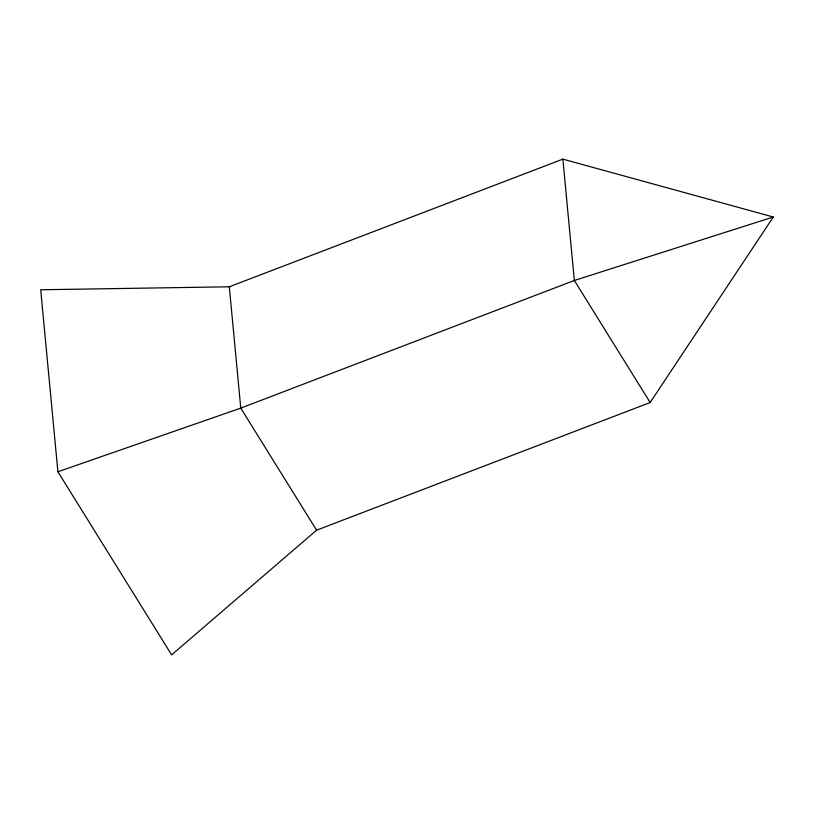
<?xml version="1.0" encoding="UTF-8"?>
<svg xmlns="http://www.w3.org/2000/svg" width="814" height="814" viewBox="0 0 814 814"><rect width="100%" height="100%" fill="white"/><g stroke="black" fill="none" stroke-linecap="round" stroke-linejoin="round"><path stroke-width="1.22" d="M650.152 402.533L773.3 217.002L562.871 159.137L229.304 286.793L40.7 289.764L57.906 471.764L171.622 654.863L316.585 530.189L650.152 402.533L574.348 280.464L562.871 159.137M57.906 471.764L240.771 408.119L574.348 280.464L773.3 217.002M316.585 530.189L240.771 408.119L229.304 286.793"/></g></svg>
